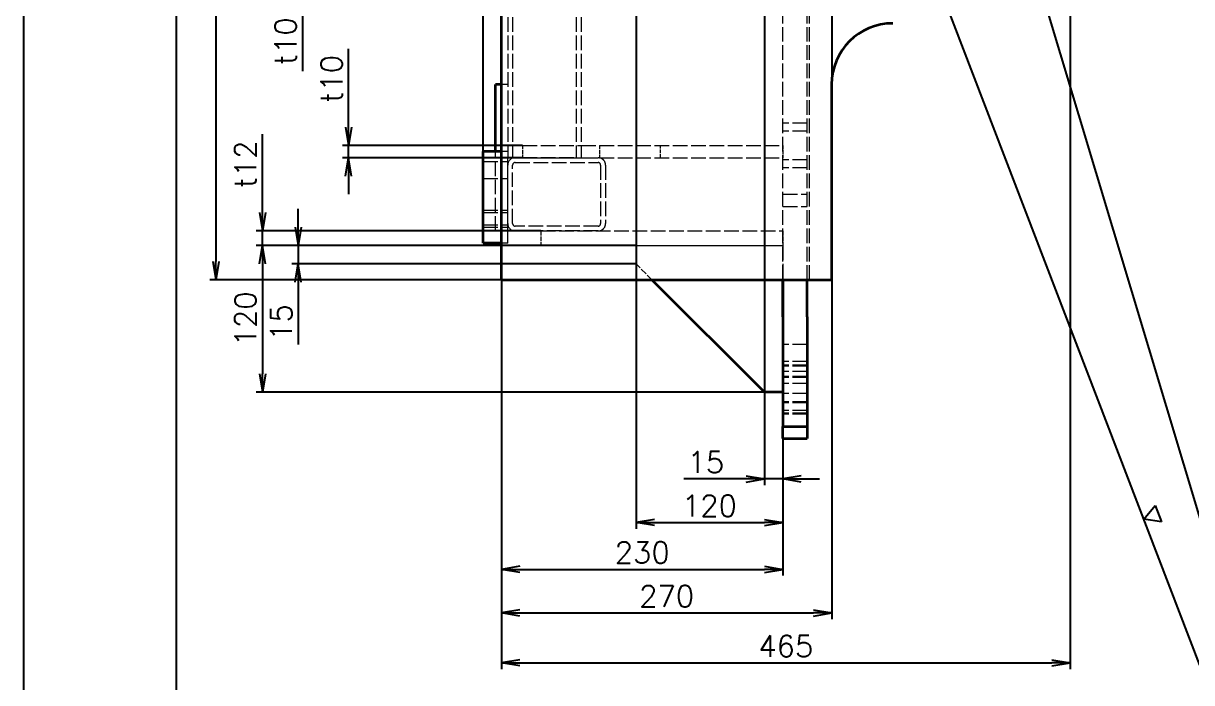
# Model space of a CAD drawing. Extents: x 0 to 18500, y -51 to 3802.
# Drawn here: x 5382 to 6338, y 1268 to 1808 of the extents above; entities that cross this region are included whole.
import ezdxf

# ---------------------------------------------------------------- set-up
doc = ezdxf.new("R2010")
doc.units = 0
doc.header["$MEASUREMENT"] = 0
doc.linetypes.add('DASHED', pattern=[15, 12, -3])
doc.linetypes.add('HIDDEN-HOKUTO', pattern=[3.8, 2.5, -1.3])
doc.layers.get('0').update_dxf_attribs({"linetype": 'CONTINUOUS'})
doc.layers.get('DEFPOINTS').update_dxf_attribs({"linetype": 'CONTINUOUS'})
for name, color, linetype in [('AM_HID', 1, 'HIDDEN-HOKUTO'), ('AM_VIS', 7, 'CONTINUOUS'), ('WORD_DIM', 253, 'CONTINUOUS')]:
    doc.layers.add(name, color=color, linetype=linetype)
doc.styles.get("Standard").update_dxf_attribs({"font": 'romans.shx', "bigfont": 'bigfont.shx'})
doc.dimstyles.new('1-5', dxfattribs={"dimscale": 5, "dimtxt": 3.5, "dimasz": 3, "dimexe": 1, "dimexo": 0, "dimgap": 1, "dimtad": 3, "dimdsep": 46, "dimtxsty": 'Standard', "dimblk1": 'OPEN', "dimblk2": 'OPEN', "dimsah": 1, "dimcen": 0, "dimclrd": 256, "dimclre": 256, "dimclrt": 3, "dimadec": 0, "dimazin": 0, "dimtfac": 1, "dimtmove": 0, "dimatfit": 3, "dimldrblk": 'OPEN', "dimfxl": 0, "dimtolj": 1, "dimtzin": 0, "dimarcsym": 0})

# ---------------------------------------------------------------- blocks, each defined once
blk = doc.blocks.new('_OPEN')
at = {"color": 0}
for p, q in [((-1, 0.167), (0, 0)), ((-1, -0.167), (0, 0)), ((0, 0), (-1, 0))]:
    blk.add_line(p, q, dxfattribs=at)
blk = doc.blocks.new('*D1094')
at = {"layer": 'DEFPOINTS', "color": 0, "linetype": 'Continuous'}
for p in [(6238.69, 1888.06), (5773.69, 1598.06), (6238.69, 1284.37)]:
    blk.add_point(p, dxfattribs=at)
at = {"layer": 'WORD_DIM', "linetype": 'Continuous', "lineweight": -2}
for p, q in [((6238.69, 1888.06), (6238.69, 1279.37)), ((5773.69, 1598.06), (5773.69, 1279.37)), ((5788.69, 1284.37), (6223.69, 1284.37))]:
    blk.add_line(p, q, dxfattribs=at)
at = {"layer": 'WORD_DIM', "linetype": 'Continuous', "lineweight": -2, "xscale": 15, "yscale": 15, "zscale": 15, "rotation": 180}
blk.add_blockref('_OPEN', (5773.69, 1284.37), dxfattribs=at)
at = {"layer": 'WORD_DIM', "linetype": 'Continuous', "lineweight": -2, "xscale": 15, "yscale": 15, "zscale": 15}
blk.add_blockref('_OPEN', (6238.69, 1284.37), dxfattribs=at)
at = {"layer": 'WORD_DIM', "color": 3, "linetype": 'Continuous', "insert": (6006.19, 1298.12), "char_height": 17.5, "attachment_point": 5}
blk.add_mtext('\\A1;465', dxfattribs=at)
blk = doc.blocks.new('*D1095')
at = {"layer": 'DEFPOINTS', "color": 0, "linetype": 'Continuous'}
for p in [(6043.69, 2348.06), (5539.85, 1598.06), (6043.69, 1598.06)]:
    blk.add_point(p, dxfattribs=at)
at = {"layer": 'WORD_DIM', "linetype": 'Continuous', "lineweight": -2}
for p, q in [((6043.69, 2348.06), (5534.85, 2348.06)), ((5539.85, 2333.06), (5539.85, 1613.06)), ((6043.69, 1598.06), (5534.85, 1598.06))]:
    blk.add_line(p, q, dxfattribs=at)
at = {"layer": 'WORD_DIM', "linetype": 'Continuous', "lineweight": -2, "xscale": 15, "yscale": 15, "zscale": 15}
for p, rotation in [((5539.85, 2348.06), 90), ((5539.85, 1598.06), 270)]:
    blk.add_blockref('_OPEN', p, dxfattribs=dict(at, rotation=rotation))
at = {"layer": 'WORD_DIM', "color": 3, "linetype": 'Continuous', "insert": (5526.1, 1973.06), "char_height": 17.5, "attachment_point": 5, "rotation": 90}
blk.add_mtext('\\A1;750', dxfattribs=at)
blk = doc.blocks.new('*D1099')
at = {"layer": 'DEFPOINTS', "color": 0, "linetype": 'Continuous'}
for p in [(6043.69, 2188.06), (5773.69, 1598.06), (6043.69, 1325.26)]:
    blk.add_point(p, dxfattribs=at)
at = {"layer": 'WORD_DIM', "linetype": 'Continuous', "lineweight": -2}
for p, q in [((6043.69, 2188.06), (6043.69, 1320.26)), ((5773.69, 1598.06), (5773.69, 1320.26)), ((5788.69, 1325.26), (6028.69, 1325.26))]:
    blk.add_line(p, q, dxfattribs=at)
at = {"layer": 'WORD_DIM', "linetype": 'Continuous', "lineweight": -2, "xscale": 15, "yscale": 15, "zscale": 15, "rotation": 180}
blk.add_blockref('_OPEN', (5773.69, 1325.26), dxfattribs=at)
at = {"layer": 'WORD_DIM', "linetype": 'Continuous', "lineweight": -2, "xscale": 15, "yscale": 15, "zscale": 15}
blk.add_blockref('_OPEN', (6043.69, 1325.26), dxfattribs=at)
at = {"layer": 'WORD_DIM', "color": 3, "linetype": 'Continuous', "insert": (5908.69, 1339.01), "char_height": 17.5, "attachment_point": 5}
blk.add_mtext('\\A1;270', dxfattribs=at)
blk = doc.blocks.new('*D1100')
at = {"layer": 'DEFPOINTS', "color": 0, "linetype": 'Continuous'}
for p in [(5773.69, 1598.06), (6003.69, 1468.06), (6003.69, 1360.95)]:
    blk.add_point(p, dxfattribs=at)
at = {"layer": 'WORD_DIM', "linetype": 'Continuous', "lineweight": -2}
for p, q in [((5773.69, 1598.06), (5773.69, 1355.95)), ((6003.69, 1468.06), (6003.69, 1355.95)), ((5788.69, 1360.95), (5988.69, 1360.95))]:
    blk.add_line(p, q, dxfattribs=at)
at = {"layer": 'WORD_DIM', "linetype": 'Continuous', "lineweight": -2, "xscale": 15, "yscale": 15, "zscale": 15, "rotation": 180}
blk.add_blockref('_OPEN', (5773.69, 1360.95), dxfattribs=at)
at = {"layer": 'WORD_DIM', "linetype": 'Continuous', "lineweight": -2, "xscale": 15, "yscale": 15, "zscale": 15}
blk.add_blockref('_OPEN', (6003.69, 1360.95), dxfattribs=at)
at = {"layer": 'WORD_DIM', "color": 3, "linetype": 'Continuous', "insert": (5888.69, 1374.7), "char_height": 17.5, "attachment_point": 5}
blk.add_mtext('\\A1;230', dxfattribs=at)
blk = doc.blocks.new('*D1101')
at = {"layer": 'DEFPOINTS', "color": 0, "linetype": 'Continuous'}
for p in [(5883.69, 2320.06), (6003.69, 1505.06), (6003.69, 1399.29)]:
    blk.add_point(p, dxfattribs=at)
at = {"layer": 'WORD_DIM', "linetype": 'Continuous', "lineweight": -2}
for p, q in [((5883.69, 2320.06), (5883.69, 1394.29)), ((6003.69, 1505.06), (6003.69, 1394.29)), ((5898.69, 1399.29), (5988.69, 1399.29))]:
    blk.add_line(p, q, dxfattribs=at)
at = {"layer": 'WORD_DIM', "linetype": 'Continuous', "lineweight": -2, "xscale": 15, "yscale": 15, "zscale": 15, "rotation": 180}
blk.add_blockref('_OPEN', (5883.69, 1399.29), dxfattribs=at)
at = {"layer": 'WORD_DIM', "linetype": 'Continuous', "lineweight": -2, "xscale": 15, "yscale": 15, "zscale": 15}
blk.add_blockref('_OPEN', (6003.69, 1399.29), dxfattribs=at)
at = {"layer": 'WORD_DIM', "color": 3, "linetype": 'Continuous', "insert": (5943.69, 1413.04), "char_height": 17.5, "attachment_point": 5}
blk.add_mtext('\\A1;120', dxfattribs=at)
blk = doc.blocks.new('*D1102')
at = {"layer": 'DEFPOINTS', "color": 0, "linetype": 'Continuous'}
for p in [(5988.69, 2440.06), (6003.69, 1505.06), (5988.69, 1434.98)]:
    blk.add_point(p, dxfattribs=at)
at = {"layer": 'WORD_DIM', "linetype": 'Continuous', "lineweight": -2}
for p, q in [((5988.69, 2440.06), (5988.69, 1429.98)), ((6003.69, 1505.06), (6003.69, 1429.98)), ((5973.69, 1434.98), (5922.85, 1434.98)), ((6003.69, 1434.98), (5988.69, 1434.98)), ((6018.69, 1434.98), (6033.69, 1434.98))]:
    blk.add_line(p, q, dxfattribs=at)
at = {"layer": 'WORD_DIM', "linetype": 'Continuous', "lineweight": -2, "xscale": 15, "yscale": 15, "zscale": 15}
blk.add_blockref('_OPEN', (5988.69, 1434.98), dxfattribs=at)
at = {"layer": 'WORD_DIM', "linetype": 'Continuous', "lineweight": -2, "xscale": 15, "yscale": 15, "zscale": 15, "rotation": 180}
blk.add_blockref('_OPEN', (6003.69, 1434.98), dxfattribs=at)
at = {"layer": 'WORD_DIM', "color": 3, "linetype": 'Continuous', "insert": (5940.77, 1448.73), "char_height": 17.5, "attachment_point": 5}
blk.add_mtext('\\A1;15', dxfattribs=at)
blk = doc.blocks.new('*D1103')
at = {"layer": 'DEFPOINTS', "color": 0, "linetype": 'Continuous'}
for p in [(5883.69, 1626.06), (5577.98, 1506.06), (5988.69, 1506.06)]:
    blk.add_point(p, dxfattribs=at)
at = {"layer": 'WORD_DIM', "linetype": 'Continuous', "lineweight": -2}
for p, q in [((5883.69, 1626.06), (5572.98, 1626.06)), ((5577.98, 1611.06), (5577.98, 1521.06)), ((5988.69, 1506.06), (5572.98, 1506.06))]:
    blk.add_line(p, q, dxfattribs=at)
at = {"layer": 'WORD_DIM', "linetype": 'Continuous', "lineweight": -2, "xscale": 15, "yscale": 15, "zscale": 15}
for p, rotation in [((5577.98, 1626.06), 90), ((5577.98, 1506.06), 270)]:
    blk.add_blockref('_OPEN', p, dxfattribs=dict(at, rotation=rotation))
at = {"layer": 'WORD_DIM', "color": 3, "linetype": 'Continuous', "insert": (5564.23, 1566.06), "char_height": 17.5, "attachment_point": 5, "rotation": 90}
blk.add_mtext('\\A1;120', dxfattribs=at)
blk = doc.blocks.new('*D1104')
at = {"layer": 'DEFPOINTS', "color": 0, "linetype": 'Continuous'}
for p in [(5607.16, 1626.06), (5883.69, 1626.06), (5883.69, 1611.06)]:
    blk.add_point(p, dxfattribs=at)
at = {"layer": 'WORD_DIM', "linetype": 'Continuous', "lineweight": -2}
for p, q in [((5607.16, 1641.06), (5607.16, 1656.06)), ((5883.69, 1626.06), (5602.16, 1626.06)), ((5607.16, 1626.06), (5607.16, 1611.06)), ((5883.69, 1611.06), (5602.16, 1611.06)), ((5607.16, 1596.06), (5607.16, 1545.23))]:
    blk.add_line(p, q, dxfattribs=at)
at = {"layer": 'WORD_DIM', "linetype": 'Continuous', "lineweight": -2, "xscale": 15, "yscale": 15, "zscale": 15}
for p, rotation in [((5607.16, 1626.06), 270), ((5607.16, 1611.06), 90)]:
    blk.add_blockref('_OPEN', p, dxfattribs=dict(at, rotation=rotation))
at = {"layer": 'WORD_DIM', "color": 3, "linetype": 'Continuous', "insert": (5593.41, 1563.15), "char_height": 17.5, "attachment_point": 5, "rotation": 90}
blk.add_mtext('\\A1;15', dxfattribs=at)
blk = doc.blocks.new('*D1110')
at = {"layer": 'DEFPOINTS', "color": 0, "linetype": 'Continuous'}
for p in [(5903.69, 1858.06), (5610.73, 1848.06), (5903.69, 1848.06)]:
    blk.add_point(p, dxfattribs=at)
at = {"layer": 'WORD_DIM', "linetype": 'Continuous', "lineweight": -2}
for p, q in [((5610.73, 1873.06), (5610.73, 1888.06)), ((5903.69, 1858.06), (5605.73, 1858.06)), ((5610.73, 1858.06), (5610.73, 1848.06)), ((5903.69, 1848.06), (5605.73, 1848.06)), ((5610.73, 1833.06), (5610.73, 1768.9))]:
    blk.add_line(p, q, dxfattribs=at)
at = {"layer": 'WORD_DIM', "linetype": 'Continuous', "lineweight": -2, "xscale": 15, "yscale": 15, "zscale": 15}
for p, rotation in [((5610.73, 1858.06), 270), ((5610.73, 1848.06), 90)]:
    blk.add_blockref('_OPEN', p, dxfattribs=dict(at, rotation=rotation))
at = {"layer": 'WORD_DIM', "color": 3, "linetype": 'Continuous', "insert": (5596.98, 1793.48), "char_height": 17.5, "attachment_point": 5, "rotation": 90}
blk.add_mtext('\\A1;t10', dxfattribs=at)
blk = doc.blocks.new('*D1113')
at = {"layer": 'DEFPOINTS', "color": 0, "linetype": 'Continuous'}
for p in [(5648.36, 1708.06), (5790.69, 1708.06), (5790.69, 1698.06)]:
    blk.add_point(p, dxfattribs=at)
at = {"layer": 'WORD_DIM', "linetype": 'Continuous', "lineweight": -2}
for p, q in [((5648.36, 1723.06), (5648.36, 1787.23)), ((5790.69, 1708.06), (5643.36, 1708.06)), ((5648.36, 1698.06), (5648.36, 1708.06)), ((5790.69, 1698.06), (5643.36, 1698.06)), ((5648.36, 1683.06), (5648.36, 1668.06))]:
    blk.add_line(p, q, dxfattribs=at)
at = {"layer": 'WORD_DIM', "linetype": 'Continuous', "lineweight": -2, "xscale": 15, "yscale": 15, "zscale": 15}
for p, rotation in [((5648.36, 1708.06), 270), ((5648.36, 1698.06), 90)]:
    blk.add_blockref('_OPEN', p, dxfattribs=dict(at, rotation=rotation))
at = {"layer": 'WORD_DIM', "color": 3, "linetype": 'Continuous', "insert": (5634.61, 1762.65), "char_height": 17.5, "attachment_point": 5, "rotation": 90}
blk.add_mtext('\\A1;t10', dxfattribs=at)
blk = doc.blocks.new('*D1114')
at = {"layer": 'DEFPOINTS', "color": 0, "linetype": 'Continuous'}
for p in [(5577.98, 1638.06), (5805.69, 1638.06), (5805.69, 1626.06)]:
    blk.add_point(p, dxfattribs=at)
at = {"layer": 'WORD_DIM', "linetype": 'Continuous', "lineweight": -2}
for p, q in [((5577.98, 1653.06), (5577.98, 1717.23)), ((5805.69, 1638.06), (5572.98, 1638.06)), ((5577.98, 1626.06), (5577.98, 1638.06)), ((5805.69, 1626.06), (5572.98, 1626.06)), ((5577.98, 1611.06), (5577.98, 1596.06))]:
    blk.add_line(p, q, dxfattribs=at)
at = {"layer": 'WORD_DIM', "linetype": 'Continuous', "lineweight": -2, "xscale": 15, "yscale": 15, "zscale": 15}
for p, rotation in [((5577.98, 1638.06), 270), ((5577.98, 1626.06), 90)]:
    blk.add_blockref('_OPEN', p, dxfattribs=dict(at, rotation=rotation))
at = {"layer": 'WORD_DIM', "color": 3, "linetype": 'Continuous', "insert": (5564.23, 1692.65), "char_height": 17.5, "attachment_point": 5, "rotation": 90}
blk.add_mtext('\\A1;t12', dxfattribs=at)
blk = doc.blocks.new('*D1124')
at = {"layer": 'DEFPOINTS', "color": 0, "linetype": 'Continuous'}
for p in [(6023.69, 2612.5), (6023.69, 2473.06), (5758.69, 1628.06)]:
    blk.add_point(p, dxfattribs=at)
at = {"layer": 'WORD_DIM', "linetype": 'Continuous', "lineweight": -2}
for p, q in [((5758.69, 1628.06), (5758.69, 2617.5)), ((5773.69, 2612.5), (6008.69, 2612.5)), ((6023.69, 2473.06), (6023.69, 2617.5))]:
    blk.add_line(p, q, dxfattribs=at)
at = {"layer": 'WORD_DIM', "linetype": 'Continuous', "lineweight": -2, "xscale": 15, "yscale": 15, "zscale": 15, "rotation": 180}
blk.add_blockref('_OPEN', (5758.69, 2612.5), dxfattribs=at)
at = {"layer": 'WORD_DIM', "linetype": 'Continuous', "lineweight": -2, "xscale": 15, "yscale": 15, "zscale": 15}
blk.add_blockref('_OPEN', (6023.69, 2612.5), dxfattribs=at)
at = {"layer": 'WORD_DIM', "color": 3, "linetype": 'Continuous', "insert": (5891.19, 2626.25), "char_height": 17.5, "attachment_point": 5}
blk.add_mtext('\\A1;265{\\H0.715x;%%p0.1}', dxfattribs=at)
blk = doc.blocks.new('*D1182')
at = {"layer": 'DEFPOINTS', "color": 0, "linetype": 'Continuous'}
for p in [(6114.75, 1883.34), (6122.62, 1862.79)]:
    blk.add_point(p, dxfattribs=at)
at = {"layer": 'WORD_DIM', "linetype": 'Continuous', "lineweight": -2}
for p, q in [((6344.97, 1282.43), (6127.99, 1848.78)), ((6562.64, 1282.43), (6344.97, 1282.43))]:
    blk.add_line(p, q, dxfattribs=at)
at = {"layer": 'WORD_DIM', "linetype": 'Continuous', "lineweight": -2, "xscale": 15, "yscale": 15, "zscale": 15, "rotation": 110.9629691924506}
blk.add_blockref('_OPEN', (6122.62, 1862.79), dxfattribs=at)
at = {"layer": 'WORD_DIM', "color": 3, "linetype": 'Continuous', "insert": (6456.3, 1296.18), "char_height": 17.5, "attachment_point": 5}
blk.add_mtext('\\A1;DR. 7-∅22 THRU', dxfattribs=at)
blk = doc.blocks.new('shiage1')
at = {"layer": 'WORD_DIM', "color": 3, "linetype": 'Continuous'}
for p, q in [((0, 0), (-1.44, 2.5)), ((-1.44, 2.5), (1.44, 2.5)), ((1.44, 2.5), (0, 0))]:
    blk.add_line(p, q, dxfattribs=at)

msp = doc.modelspace()

# ---------------------------------------------------------------- linework, layer by layer
at = {"color": 7, "lineweight": 35}
for p, q in [((5773.6852, 1598.06375), (5773.6852, 2348.06375)), ((5768.6852, 1703.06385), (5768.6852, 1758.06375)), ((6043.6852, 1758.06375), (6043.6852, 1598.06375)), ((5758.6852, 1628.06375), (5758.6852, 1703.06375)), ((5773.6852, 1598.06375), (6043.6852, 1598.06375)), ((5988.6852, 1506.06375), (5896.68508, 1598.06388)), ((6003.6852, 1598.06388), (6003.6852, 1506.06375)), ((6003.6852, 1598.06375), (6025.6852, 1598.06375)), ((6003.6852, 1567.78992), (6003.6852, 1598.06375)), ((6023.6852, 1567.78992), (6023.6852, 1598.06375)), ((6003.6852, 1567.78992), (6003.6852, 1478.06375)), ((6023.6852, 1567.78992), (6023.6852, 1478.06375)), ((6003.6852, 1478.06375), (6023.6852, 1478.06375)), ((6003.6852, 1468.06375), (6023.6852, 1468.06375))]:
    msp.add_line(p, q, dxfattribs=at)
at = {"color": 7, "lineweight": 35, "ltscale": 0.125003}
msp.add_line((5773.68532, 1758.06375), (5768.6852, 1758.06375), dxfattribs=at)
at = {"color": 7, "lineweight": 35, "ltscale": 0.375003}
for p, q in [((5773.68532, 1703.06375), (5758.6852, 1703.06375)), ((5773.68532, 1628.06375), (5758.6852, 1628.06375))]:
    msp.add_line(p, q, dxfattribs=at)
at = {"color": 7, "lineweight": 35, "ltscale": 0.375}
msp.add_line((6003.6852, 1506.06375), (5988.6852, 1506.06375), dxfattribs=at)
at = {"color": 7, "lineweight": 35, "ltscale": 0.25}
for p, q in [((6003.6852, 1468.06375), (6003.6852, 1478.06375)), ((6023.6852, 1478.06375), (6023.6852, 1468.06375))]:
    msp.add_line(p, q, dxfattribs=at)
at = {"color": 7, "lineweight": 35}
msp.add_arc((6093.6852, 1758.06375), 50, 90.0000025, 179.99999499, dxfattribs=at)
at = {"layer": 'AM_HID', "color": 1, "linetype": 'DASHED', "lineweight": 13}
for p, q in [((6023.6852, 1598.06375), (6023.6852, 2473.06375)), ((6003.6852, 1598.06375), (6003.6852, 2348.06375)), ((6025.6852, 1598.06375), (6025.6852, 2348.06375)), ((5778.6852, 2248.06375), (5778.6852, 1698.06375)), ((5782.6852, 2248.06375), (5782.6852, 1698.06375)), ((5834.6852, 2248.06375), (5834.6852, 1698.06375)), ((5838.6852, 2248.06375), (5838.6852, 1698.06375)), ((6023.6852, 1726.38726), (6003.6852, 1726.38726)), ((6023.6852, 1726.38726), (6003.6852, 1726.38726)), ((6023.6852, 1719.74025), (6003.6852, 1719.74025)), ((6023.6852, 1719.74025), (6003.6852, 1719.74025)), ((5768.6852, 1638.06375), (5768.6852, 1703.06385)), ((5790.6852, 1708.06375), (5838.6852, 1708.06375)), ((5838.6852, 1708.06375), (6003.6852, 1708.06375)), ((5758.6852, 1694.98127), (5778.6852, 1694.98127)), ((5758.6852, 1694.98127), (5778.6852, 1694.98127)), ((5758.6852, 1694.98127), (5778.6852, 1694.98127)), ((5758.6852, 1694.98127), (5778.6852, 1694.98127)), ((5778.6852, 1638.06375), (5778.6852, 1698.06391)), ((5778.6852, 1628.06375), (5778.6852, 1698.06379)), ((5778.6852, 1644.06375), (5778.6852, 1692.06375)), ((5782.6852, 1644.06375), (5782.6852, 1692.06375)), ((5784.6852, 1698.06375), (5852.6852, 1698.06375)), ((5832.6852, 1698.06375), (5784.6852, 1698.06375)), ((5784.6852, 1694.06375), (5852.6852, 1694.06375)), ((5790.6852, 1698.06375), (5838.6852, 1698.06375)), ((5838.6852, 1698.06375), (6003.6852, 1698.06375)), ((5854.6852, 1692.06375), (5854.6852, 1644.06375)), ((5858.6852, 1692.06375), (5858.6852, 1644.06375)), ((6023.6852, 1696.38724), (6003.6852, 1696.38724)), ((6023.6852, 1696.38724), (6003.6852, 1696.38724)), ((6023.6852, 1689.74027), (6003.6852, 1689.74027)), ((6023.6852, 1689.74027), (6003.6852, 1689.74027)), ((5758.6852, 1681.14624), (5778.6852, 1681.14624)), ((5758.6852, 1681.14624), (5778.6852, 1681.14624)), ((5758.6852, 1681.14624), (5778.6852, 1681.14624)), ((5758.6852, 1681.14624), (5778.6852, 1681.14624)), ((6003.6852, 1668.06375), (6023.6852, 1668.06375)), ((5758.6852, 1654.98127), (5778.6852, 1654.98127)), ((5758.6852, 1654.98127), (5778.6852, 1654.98127)), ((5758.6852, 1654.98127), (5778.6852, 1654.98127)), ((5758.6852, 1654.98127), (5778.6852, 1654.98127)), ((6003.6852, 1658.06375), (6023.6852, 1658.06375)), ((6003.6852, 1658.06375), (6023.6852, 1658.06375)), ((5758.6852, 1653.06375), (5778.6852, 1653.06375)), ((5758.6852, 1653.06375), (5778.6852, 1653.06375)), ((5758.6852, 1643.06375), (5778.6852, 1643.06375)), ((5758.6852, 1643.06375), (5778.6852, 1643.06375)), ((5758.6852, 1641.14624), (5778.6852, 1641.14624)), ((5758.6852, 1641.14624), (5778.6852, 1641.14624)), ((5758.6852, 1641.14624), (5778.6852, 1641.14624)), ((5758.6852, 1641.14624), (5778.6852, 1641.14624)), ((5852.6852, 1642.06375), (5784.6852, 1642.06375)), ((5852.6852, 1638.06375), (5784.6852, 1638.06375)), ((5805.6852, 1638.06375), (6003.6852, 1638.06375)), ((5805.6852, 1626.06375), (6003.6852, 1626.06375)), ((5883.6852, 1626.06375), (6003.6852, 1626.06375)), ((6003.6852, 1626.06375), (6003.6852, 1598.06388)), ((6023.6852, 1545.06375), (6003.6852, 1545.06375)), ((6023.6852, 1545.06375), (6003.6852, 1545.06375)), ((6023.6852, 1545.0633), (6003.6852, 1545.0633)), ((6023.6852, 1545.06327), (6003.6852, 1545.06327)), ((6023.6852, 1531.06375), (6003.6852, 1531.06375)), ((6023.6852, 1531.06375), (6003.6852, 1531.06375)), ((6023.6852, 1531.0633), (6003.6852, 1531.0633)), ((6023.6852, 1531.06327), (6003.6852, 1531.06327)), ((6023.6852, 1528.06375), (6003.6852, 1528.06375)), ((6023.6852, 1528.06375), (6003.6852, 1528.06375)), ((6023.6852, 1527.25174), (6003.6852, 1527.25174)), ((6023.6852, 1527.25174), (6003.6852, 1527.25174)), ((6023.6852, 1523.06375), (6003.6852, 1523.06375)), ((6023.6852, 1523.06375), (6003.6852, 1523.06375)), ((6023.6852, 1523.0633), (6003.6852, 1523.0633)), ((6023.6852, 1523.06327), (6003.6852, 1523.06327)), ((6023.6852, 1518.87577), (6003.6852, 1518.87577)), ((6023.6852, 1518.87577), (6003.6852, 1518.87577)), ((6023.6852, 1518.06375), (6003.6852, 1518.06375)), ((6023.6852, 1518.06375), (6003.6852, 1518.06375)), ((6023.6852, 1513.06375), (6003.6852, 1513.06375)), ((6023.6852, 1513.06375), (6003.6852, 1513.06375)), ((6023.6852, 1513.0633), (6003.6852, 1513.0633)), ((6023.6852, 1513.06327), (6003.6852, 1513.06327)), ((6023.6852, 1505.06375), (6003.6852, 1505.06375)), ((6023.6852, 1505.06375), (6003.6852, 1505.06375)), ((6023.6852, 1505.0633), (6003.6852, 1505.0633)), ((6023.6852, 1505.06327), (6003.6852, 1505.06327)), ((6023.6852, 1498.06375), (6003.6852, 1498.06375)), ((6023.6852, 1498.06375), (6003.6852, 1498.06375)), ((6023.6852, 1497.25174), (6003.6852, 1497.25174)), ((6023.6852, 1497.25174), (6003.6852, 1497.25174)), ((6023.6852, 1491.06375), (6003.6852, 1491.06375)), ((6023.6852, 1491.06375), (6003.6852, 1491.06375)), ((6023.6852, 1491.0633), (6003.6852, 1491.0633)), ((6023.6852, 1491.06327), (6003.6852, 1491.06327)), ((6023.6852, 1488.87577), (6003.6852, 1488.87577)), ((6023.6852, 1488.87577), (6003.6852, 1488.87577)), ((6023.6852, 1488.06375), (6003.6852, 1488.06375)), ((6023.6852, 1488.06375), (6003.6852, 1488.06375)), ((6003.6852, 1478.06375), (6023.6852, 1478.06375)), ((6003.6852, 1478.06375), (6023.6852, 1478.06375)), ((6003.6852, 1478.06375), (6023.6852, 1478.06375))]:
    msp.add_line(p, q, dxfattribs=at)
at = {"layer": 'AM_HID', "color": 1, "linetype": 'DASHED', "lineweight": 13, "ltscale": 0.124997}
for p, q in [((5778.6852, 1758.06375), (5773.68532, 1758.06375)), ((5778.6852, 1703.06375), (5773.68532, 1703.06375)), ((5778.6852, 1628.06375), (5773.68532, 1628.06375))]:
    msp.add_line(p, q, dxfattribs=at)
at = {"layer": 'AM_HID', "color": 1, "linetype": 'DASHED', "lineweight": 13, "ltscale": 0.25}
for p, q in [((5790.6852, 1708.06375), (5790.6852, 1698.06375)), ((5838.6852, 1708.06375), (5838.6852, 1698.06375)), ((5853.6852, 1708.06375), (5853.6852, 1698.06375)), ((5853.6852, 1708.06375), (5853.6852, 1698.06375)), ((5903.6852, 1698.06375), (5903.6852, 1708.06375)), ((6003.6852, 1708.06375), (6003.6852, 1698.06375)), ((5778.6852, 1698.06375), (5768.6852, 1698.06375)), ((5778.6852, 1638.06375), (5768.6852, 1638.06375))]:
    msp.add_line(p, q, dxfattribs=at)
at = {"layer": 'AM_HID', "color": 1, "linetype": 'DASHED', "lineweight": 13, "ltscale": 0.15}
for p, q in [((5784.6852, 1698.06375), (5778.6852, 1698.06375)), ((5832.6852, 1698.06375), (5838.6852, 1698.06375))]:
    msp.add_line(p, q, dxfattribs=at)
at = {"layer": 'AM_HID', "color": 1, "linetype": 'DASHED', "lineweight": 13, "ltscale": 0.3}
for p, q in [((5805.6852, 1638.06375), (5805.6852, 1626.06375)), ((6003.6852, 1638.06375), (6003.6852, 1626.06375))]:
    msp.add_line(p, q, dxfattribs=at)
at = {"layer": 'AM_HID', "color": 1, "linetype": 'DASHED', "lineweight": 13, "ltscale": 0.375}
msp.add_line((5883.6852, 1611.06375), (5883.6852, 1626.06375), dxfattribs=at)
at = {"layer": 'AM_HID', "color": 1, "linetype": 'DASHED', "lineweight": 13, "ltscale": 0.459615}
msp.add_line((5896.68508, 1598.06388), (5883.6852, 1611.06375), dxfattribs=at)
at = {"layer": 'AM_HID', "color": 1, "linetype": 'DASHED', "lineweight": 13}
for centre, radius, start, end in [((5784.6852, 1692.06375), 6, 90.0000025, 179.99999499), ((5784.6852, 1692.06375), 2, 90.0000025, 179.99999499), ((5852.6852, 1692.06375), 6, 360, 90.0000025), ((5852.6852, 1692.06375), 2, 360, 90.0000025), ((5784.6852, 1644.06375), 6, 180.00000501, 269.9999975), ((5784.6852, 1644.06375), 2, 180.00000501, 269.9999975), ((5852.6852, 1644.06375), 6, 269.9999975, 0), ((5852.6852, 1644.06375), 2, 269.9999975, 0)]:
    msp.add_arc(centre, radius, start, end, dxfattribs=at)
at = {"layer": 'AM_VIS', "linetype": 'Continuous'}
msp.add_line((5507.4, 2914.86842), (5507.4, 44.86842), dxfattribs=at)
at = {"layer": 'WORD_DIM', "linetype": 'Continuous'}
for p, q in [((5382.4, 3801.6), (5382.4, 0)), ((5382.4, 2964.86842), (5382.4, -5.13158))]:
    msp.add_line(p, q, dxfattribs=at)

# ---------------------------------------------------------------- block references
at = {"layer": 'WORD_DIM', "color": 3, "linetype": 'Continuous', "xscale": 5, "yscale": 5, "zscale": 5, "rotation": 290.9629691924503}
msp.add_blockref('shiage1', (6299.15519, 1402.01362), dxfattribs=at)

# ---------------------------------------------------------------- dimensions: what is measured, and where the dimension line sits
at = {"layer": 'WORD_DIM', "linetype": 'Continuous'}
dim = msp.add_linear_dim(base=(6023.6852, 2612.50137), p1=(5758.6852, 1628.06375), p2=(6023.6852, 2473.06375), text='<>{\\H0.715x;%%p0.1}', dimstyle='1-5', dxfattribs=at)
dim.commit()
dim.dimension.update_dxf_attribs({"geometry": '*D1124', "text_midpoint": (5891.1852, 2626.25137)})
for base, p1, p2, picture, middle in [((5988.6852, 1434.98371), (6003.6852, 1505.06327), (5988.6852, 2440.06375), '*D1102', (5940.76854, 1448.73371)), ((6003.6852, 1399.28919), (5883.6852, 2320.06375), (6003.6852, 1505.06327), '*D1101', (5943.6852, 1413.03919)), ((6043.6852, 1325.2599), (5773.6852, 1598.06375), (6043.6852, 2188.06375), '*D1099', (5908.6852, 1339.0099)), ((6238.6852, 1284.36905), (5773.6852, 1598.06375), (6238.6852, 1888.06375), '*D1094', (6006.1852, 1298.11905)), ((6003.6852, 1360.94945), (5773.6852, 1598.06375), (6003.6852, 1468.06375), '*D1100', (5888.6852, 1374.69945))]:
    dim = msp.add_linear_dim(base=base, p1=p1, p2=p2, dimstyle='1-5', dxfattribs=at)
    dim.commit()
    dim.dimension.update_dxf_attribs({"geometry": picture, "text_midpoint": middle})
for base, p1, p2, picture, middle in [((5539.84558, 1598.06375), (6043.6852, 2348.06375), (6043.6852, 1598.06375), '*D1095', (5526.09558, 1973.06375)), ((5577.97546, 1506.06375), (5883.6852, 1626.06375), (5988.6852, 1506.06375), '*D1103', (5564.22546, 1566.06375))]:
    dim = msp.add_linear_dim(base=base, p1=p1, p2=p2, angle=90, dimstyle='1-5', dxfattribs=at)
    dim.commit()
    dim.dimension.update_dxf_attribs({"geometry": picture, "text_midpoint": middle})
for base, p1, p2, picture, middle in [((5610.731, 1848.06375), (5903.6852, 1858.06375), (5903.6852, 1848.06375), '*D1110', (5596.981, 1793.48042)), ((5648.36257, 1708.06375), (5790.6852, 1698.06375), (5790.6852, 1708.06375), '*D1113', (5634.61257, 1762.64709)), ((5577.97546, 1638.06375), (5805.6852, 1626.06375), (5805.6852, 1638.06375), '*D1114', (5564.22546, 1692.64709))]:
    dim = msp.add_linear_dim(base=base, p1=p1, p2=p2, angle=90, text='t<>', dimstyle='1-5', dxfattribs=at)
    dim.commit()
    dim.dimension.update_dxf_attribs({"geometry": picture, "text_midpoint": middle})
dim = msp.add_diameter_dim_2p(p1=(6114.74979, 1883.33568), p2=(6122.62061, 1862.79182), text='DR. 7-<> THRU', dimstyle='1-5', override={"dimtoh": 1, "dimtofl": 0}, dxfattribs=at)
dim.commit()
dim.dimension.update_dxf_attribs({"geometry": '*D1182', "text_midpoint": (6456.30324, 1282.43126), "dimtype": 163})
dim = msp.add_linear_dim(base=(5607.15578, 1626.06375), p1=(5883.6852, 1611.06375), p2=(5883.6852, 1626.06375), angle=90, dimstyle='1-5', dxfattribs=at)
dim.commit()
dim.dimension.update_dxf_attribs({"geometry": '*D1104', "text_midpoint": (5607.15578, 1563.14709), "dimtype": 160})

# ---------------------------------------------------------------- leaders
at = {"layer": 'WORD_DIM', "linetype": 'Continuous', "annotation_type": 0, "has_hookline": 1, "hookline_direction": 0, "text_width": 205.16667}
msp.add_leader([(6188.6852, 1923.06375), (6364.99585, 1335.1853), (6379.99585, 1335.1853)], dimstyle='1-5', dxfattribs=at)

doc.saveas('drawing.dxf')
